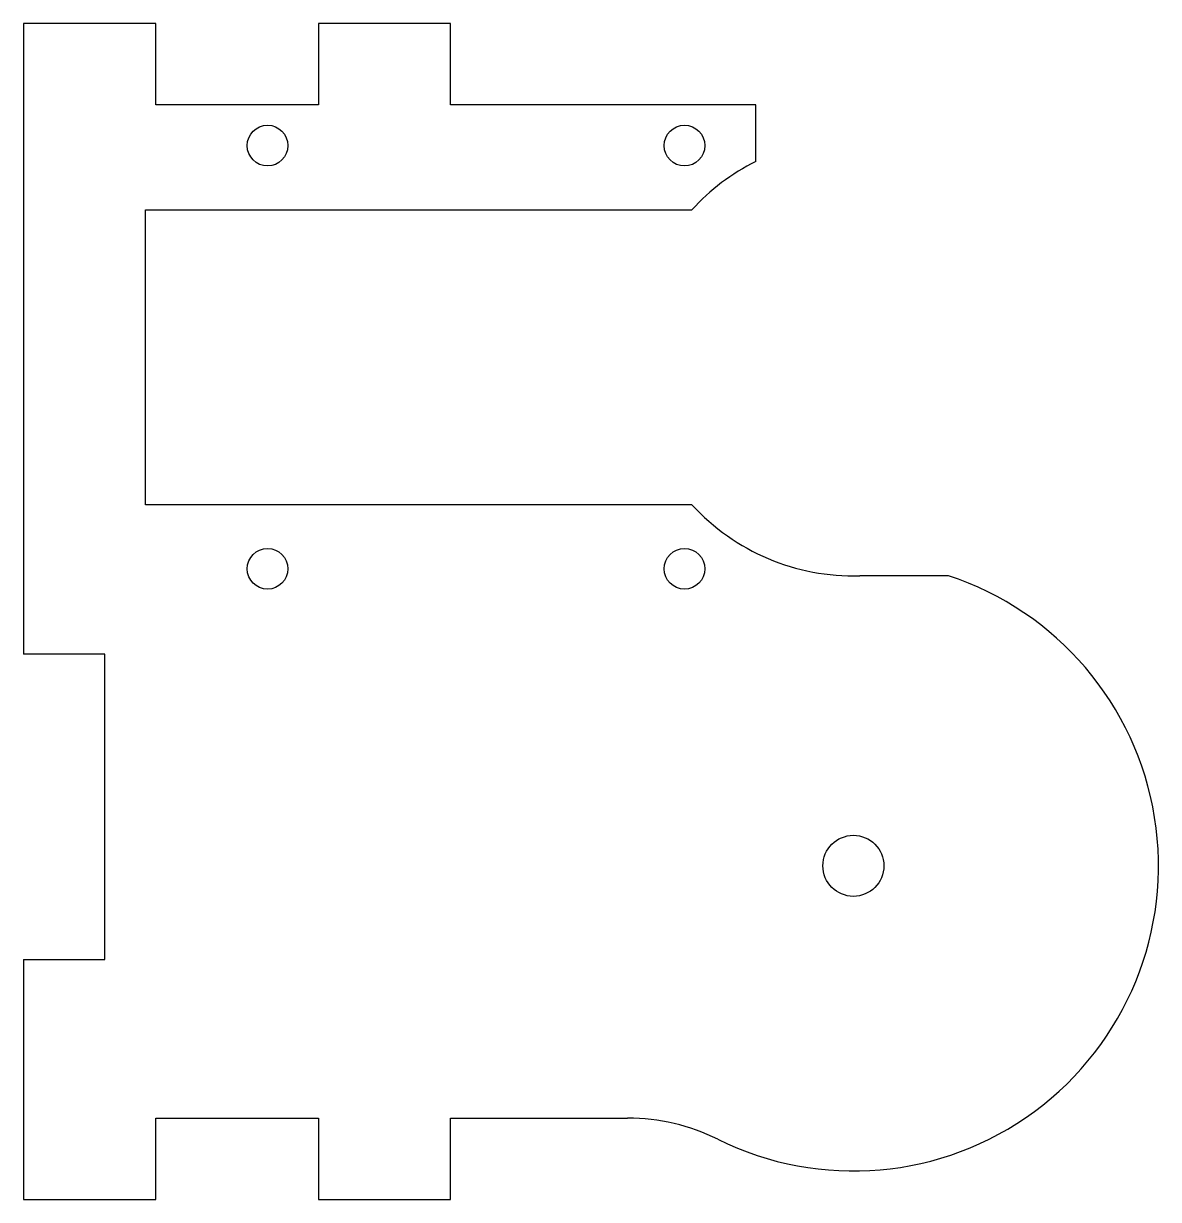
# Model space of a CAD drawing. Header units: millimetres. Extents: x -6 to 49.8, y -53.8 to 4.
import ezdxf

# ---------------------------------------------------------------- set-up
doc = ezdxf.new("R2010")
doc.units = ezdxf.units.MM

msp = doc.modelspace()

# ---------------------------------------------------------------- linework, layer by layer
at = {"color": 7, "linetype": 'Continuous', "lineweight": 25}
for p, q in [((-6, 4), (-6, -27)), ((0.5, 4), (-6, 4)), ((0.5, 0), (0.5, 4)), ((15, 4), (8.5, 4)), ((8.5, 4), (8.5, 0)), ((15, 0), (15, 4)), ((8.5, 0), (0.5, 0)), ((30, 0), (15, 0)), ((30, -2.783), (30, 0)), ((0, -19.65), (0, -5.15)), ((0, -5.15), (26.867, -5.15)), ((26.867, -19.65), (0, -19.65)), ((39.474, -23.145), (35.116, -23.145)), ((-2, -27), (-6, -27)), ((-2, -42), (-2, -27)), ((-6, -42), (-2, -42)), ((-6, -42), (-6, -53.8)), ((0.5, -53.8), (0.5, -49.8)), ((0.5, -49.8), (8.5, -49.8)), ((8.5, -49.8), (8.5, -53.8)), ((15, -53.8), (15, -49.8)), ((15, -49.8), (23.703, -49.8)), ((-6, -53.8), (0.5, -53.8)), ((8.5, -53.8), (15, -53.8))]:
    msp.add_line(p, q, dxfattribs=at)
for centre, radius in [((6, -2), 1), ((26.5, -2), 1), ((6, -22.8), 1), ((26.5, -22.8), 1), ((34.804, -37.4), 1.5)]:
    msp.add_circle(centre, radius, dxfattribs=at)
for centre, radius, start, end in [((34.804, -12.4), 10.75, 116.54398, 137.59098), ((34.804, -12.4), 10.75, 222.40902, 271.66166), ((34.804, -37.4), 15, 243.63717, 71.86051), ((23.703, -59.8), 10, 63.63717, 90)]:
    msp.add_arc(centre, radius, start, end, dxfattribs=at)

doc.saveas('drawing.dxf')
